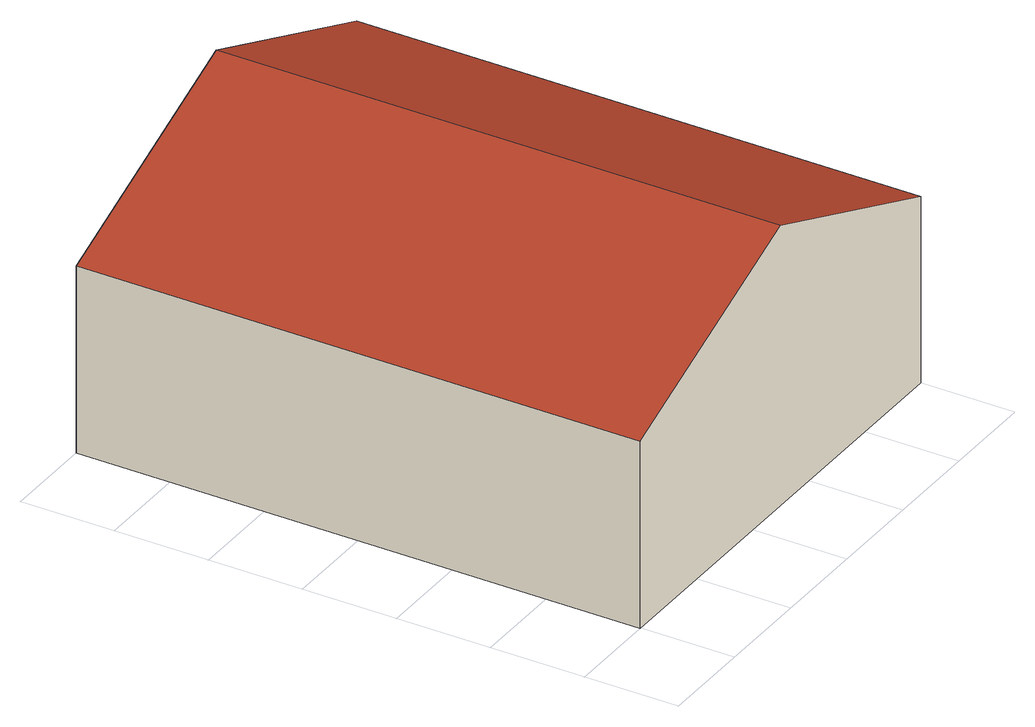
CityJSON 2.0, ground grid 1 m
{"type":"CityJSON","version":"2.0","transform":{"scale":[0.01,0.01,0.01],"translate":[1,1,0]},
"CityObjects":{
"building1":{"type":"Building","attributes":{"roofType":"3100"},"geometry":[{"type":"MultiSurface","lod":"2","boundaries":[[[0,1,2,3]],[[4,5,6,7]],[[2,1,8,9]],[[9,8,4,7]],[[2,9,7,6,3]],[[5,0,3,6]],[[4,8,1,0,5]]],"semantics":{"surfaces":[{"type":"WallSurface"},{"type":"RoofSurface"},{"type":"GroundSurface"}],"values":[0,0,1,1,0,2,0]}}]}
},
"vertices":[
[500,600,0],[500,600,200],[500,0,200],[500,0,0],[0,600,200],[0,600,0],[0,0,0],[0,0,200],[250,600,300],[250,0,300]
]}
